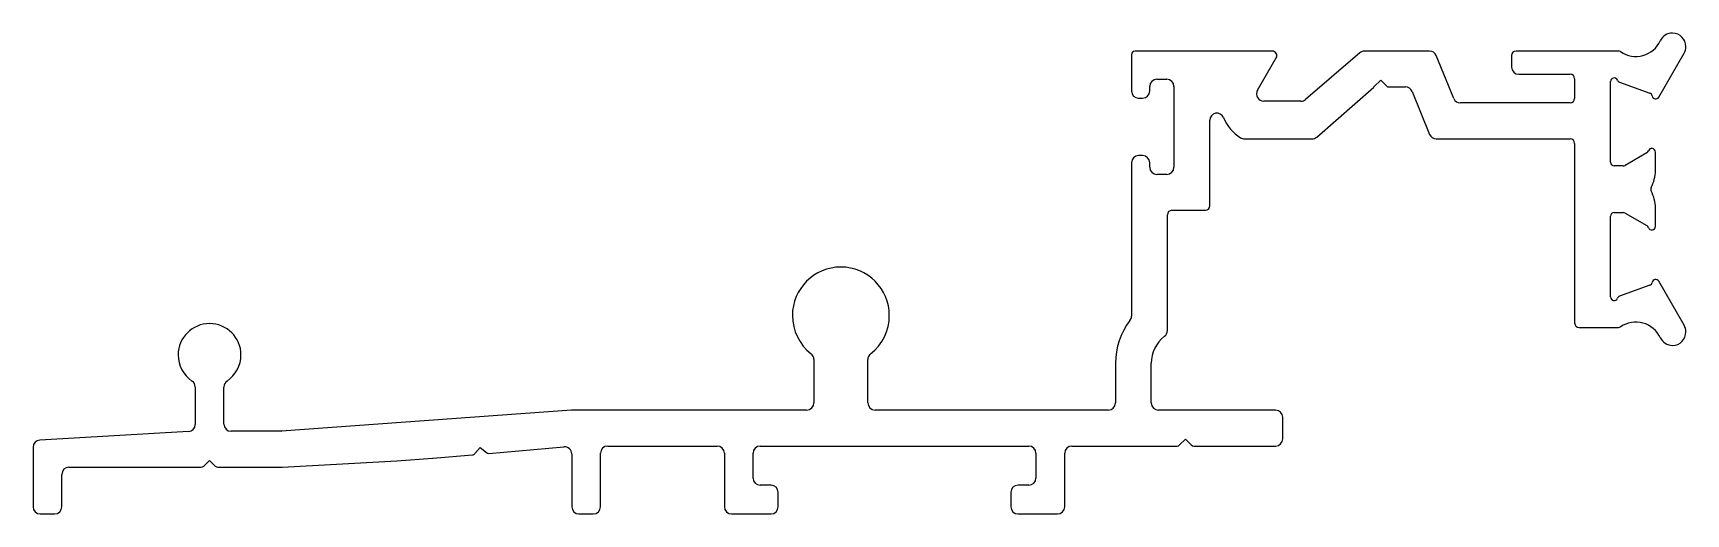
# Model space of a CAD drawing. Header units: inches. Extents: x -46.1 to 46, y 0 to 26.8.
import ezdxf

# ---------------------------------------------------------------- set-up
doc = ezdxf.new("R2010")
doc.units = ezdxf.units.IN
doc.header["$MEASUREMENT"] = 0
doc.layers.add('BEAD', color=152, linetype='Continuous')

msp = doc.modelspace()

# ---------------------------------------------------------------- linework, layer by layer
at = {"layer": 'BEAD', "color": 7}
for p, q in [((22.998, 25.821), (15.347, 25.821)), ((31.758, 25.821), (28.136, 25.821)), ((42.287, 25.825), (36.577, 25.825)), ((15.147, 25.621), (15.147, 23.601)), ((22.172, 23.641), (23.214, 25.446)), ((27.875, 25.725), (24.851, 23.129)), ((33.103, 23.18), (32.128, 25.572)), ((36.327, 25.575), (36.327, 24.931)), ((44.53, 23.255), (45.942, 25.7)), ((16.567, 24.251), (17.117, 24.251)), ((28.66, 23.826), (29.035, 24.201)), ((29.035, 24.201), (29.355, 23.881)), ((36.727, 24.531), (39.592, 24.531)), ((39.842, 24.281), (39.842, 23.181)), ((41.842, 19.625), (41.842, 24.125)), ((42.346, 24.088), (44.03, 23.475)), ((15.547, 23.201), (15.767, 23.201)), ((16.167, 23.601), (16.167, 23.851)), ((17.517, 23.851), (17.517, 19.351)), ((24.586, 23.031), (22.524, 23.031)), ((25.469, 21.03), (28.65, 23.817)), ((29.499, 23.821), (30.413, 23.821)), ((30.783, 23.572), (31.758, 21.18)), ((39.592, 22.931), (33.473, 22.931)), ((19.517, 17.201), (19.517, 21.968)), ((21.442, 20.931), (25.205, 20.931)), ((32.129, 20.931), (39.592, 20.931)), ((39.842, 20.681), (39.842, 10.675)), ((15.147, 19.601), (15.147, 11.055)), ((15.767, 20.001), (15.547, 20.001)), ((16.167, 19.351), (16.167, 19.601)), ((42.548, 19.425), (42.042, 19.425)), ((43.862, 20.153), (42.649, 19.452)), ((44.342, 19.171), (44.342, 20.199)), ((17.117, 18.951), (16.567, 18.951)), ((17.147, 10.252), (17.147, 16.701)), ((17.397, 16.951), (19.267, 16.951)), ((41.842, 12.125), (41.842, 16.625)), ((42.042, 16.825), (42.548, 16.825)), ((42.649, 16.798), (43.862, 16.098)), ((44.342, 16.052), (44.342, 17.079)), ((45.942, 10.55), (44.53, 12.995)), ((44.03, 12.776), (42.346, 12.163)), ((40.092, 10.425), (42.287, 10.425)), ((-2.543, 8.638), (-2.543, 6.227)), ((0.457, 6.227), (0.457, 8.638)), ((14.255, 8.43), (14.255, 6.221)), ((16.255, 6.221), (16.255, 8.43)), ((-37.017, 7.106), (-37.017, 5.021)), ((-35.417, 5.043), (-35.417, 7.106)), ((-16.047, 5.82), (-32.202, 4.644)), ((-2.95, 5.821), (-16.017, 5.821)), ((13.855, 5.821), (0.863, 5.821)), ((23.178, 5.821), (16.655, 5.821)), ((-37.394, 4.622), (-45.674, 4.154)), ((-32.232, 4.643), (-35.017, 4.643)), ((23.578, 4.221), (23.578, 5.421)), ((-46.052, 3.755), (-46.052, 0.437)), ((-21.434, 3.401), (-21.148, 3.747)), ((-21.148, 3.747), (-20.795, 3.455)), ((-20.648, 3.41), (-16.471, 3.775)), ((-14.036, 3.821), (-7.933, 3.821)), ((-5.533, 3.821), (2.328, 3.821)), ((2.328, 3.821), (9.427, 3.821)), ((11.827, 3.821), (17.69, 3.821)), ((17.834, 3.881), (18.155, 4.201)), ((18.155, 4.201), (18.475, 3.881)), ((18.619, 3.821), (23.178, 3.821)), ((-36.537, 2.703), (-36.217, 3.023)), ((-36.217, 3.023), (-35.896, 2.703)), ((-32.17, 2.644), (-25.79, 2.995)), ((-25.784, 2.995), (-23.791, 3.135)), ((-23.784, 3.135), (-21.573, 3.329)), ((-16.036, 3.377), (-16.036, 0.437)), ((-14.436, 0.437), (-14.436, 3.421)), ((-7.533, 3.421), (-7.533, 0.437)), ((-5.933, 2.037), (-5.933, 3.421)), ((9.827, 3.421), (9.827, 2.037)), ((11.427, 0.437), (11.427, 3.421)), ((-44.452, 0.437), (-44.452, 2.243)), ((-44.052, 2.643), (-36.681, 2.643)), ((-35.753, 2.643), (-32.192, 2.643)), ((-4.933, 1.637), (-5.533, 1.637)), ((-4.533, 0.437), (-4.533, 1.237)), ((8.427, 1.237), (8.427, 0.437)), ((9.427, 1.637), (8.827, 1.637)), ((-45.652, 0.037), (-44.852, 0.037)), ((-15.636, 0.037), (-14.836, 0.037)), ((-7.133, 0.037), (-4.933, 0.037)), ((8.827, 0.037), (11.027, 0.037))]:
    msp.add_line(p, q, dxfattribs=at)
for centre, radius, start, end in [((45.292, 26.075), 0.75, 90, 155.02503), ((45.292, 26.075), 0.75, 0, 90), ((15.347, 25.621), 0.2, 90, 180), ((22.998, 25.571), 0.25, 330, 90), ((28.136, 25.421), 0.4, 90, 130.63387), ((31.758, 25.421), 0.4, 22.17321, 90), ((36.577, 25.575), 0.25, 90, 180), ((42.287, 25.622), 0.203, 55.47318, 90), ((43.253, 27.025), 1.5, 235.47318, 335.02503), ((45.292, 26.075), 0.75, 330, 360), ((36.727, 24.931), 0.4, 180, 270), ((16.567, 23.851), 0.4, 90, 180), ((17.117, 23.851), 0.4, 0, 90), ((39.592, 24.281), 0.25, 360, 90), ((42.042, 24.125), 0.2, 22.34716, 180), ((42.415, 24.279), 0.203, 202.34716, 250), ((15.547, 23.601), 0.4, 180, 270), ((15.767, 23.601), 0.4, 270, 0), ((22.524, 23.438), 0.406, 150, 270), ((24.586, 23.438), 0.406, 270, 310.63387), ((28.516, 23.97), 0.203, 311.2163, 315), ((29.499, 24.024), 0.203, 225, 270), ((30.413, 23.421), 0.4, 22.17321, 90), ((33.473, 23.331), 0.4, 202.17321, 270), ((39.592, 23.181), 0.25, 270, 0), ((43.96, 23.284), 0.203, 10.26289, 70), ((44.357, 23.355), 0.2, 190.26289, 330), ((19.912, 21.968), 0.395, 22.36824, 180), ((22.496, 23.031), 2.4, 202.36824, 238.21167), ((21.442, 21.331), 0.4, 238.21167, 270), ((25.205, 21.331), 0.4, 270, 311.2163), ((32.129, 21.331), 0.4, 202.17321, 270), ((39.592, 20.681), 0.25, 360, 90), ((43.761, 20.329), 0.203, 300, 341.23746), ((44.142, 20.199), 0.2, 360, 161.23746), ((15.547, 19.601), 0.4, 90, 180), ((15.767, 19.601), 0.4, 360, 90), ((16.567, 19.351), 0.4, 180, 270), ((17.117, 19.351), 0.4, 270, 360), ((42.042, 19.625), 0.2, 180, 270), ((42.548, 19.628), 0.203, 270, 300), ((42.342, 19.171), 2, 331.6575, 360), ((44.281, 18.125), 0.203, 151.6575, 208.3425), ((42.342, 17.079), 2, 0, 28.3425), ((17.397, 16.701), 0.25, 90, 180), ((19.267, 17.201), 0.25, 270, 360), ((42.042, 16.625), 0.2, 90, 180), ((42.548, 16.622), 0.203, 60, 90), ((43.761, 15.922), 0.203, 18.76254, 60), ((44.142, 16.052), 0.2, 198.76254, 0), ((-1.043, 11.091), 2.7, 90, 180), ((-1.043, 11.091), 2.7, 360, 90), ((43.96, 12.967), 0.203, 290, 349.73711), ((44.357, 12.895), 0.2, 30, 169.73711), ((42.042, 12.125), 0.2, 180, 337.65284), ((42.415, 11.972), 0.203, 110, 157.65284), ((-1.043, 11.091), 2.7, 180, 232.14243), ((-1.043, 11.091), 2.7, 307.85757, 0), ((14.741, 11.055), 0.406, 322.44167, 0), ((-36.217, 8.893), 1.75, 90, 180), ((-36.217, 8.893), 1.75, 0, 90), ((18.155, 8.43), 3.9, 142.44167, 180), ((16.741, 10.252), 0.406, 307.80684, 360), ((40.092, 10.675), 0.25, 180, 270), ((42.287, 10.628), 0.203, 270, 304.52682), ((43.253, 9.225), 1.5, 24.97497, 124.52682), ((45.292, 10.175), 0.75, 270, 360), ((45.292, 10.175), 0.75, 0, 30), ((18.155, 8.43), 1.9, 127.80684, 180), ((45.292, 10.175), 0.75, 204.97497, 270), ((-36.217, 8.893), 1.75, 180, 235.98217), ((-36.217, 8.893), 1.75, 304.01783, 0), ((-2.95, 8.638), 0.406, 0, 52.14243), ((0.863, 8.638), 0.406, 127.85757, 180), ((-37.423, 7.106), 0.406, 0, 55.98217), ((-35.01, 7.106), 0.406, 124.01783, 180), ((-16.017, 5.415), 0.406, 90, 94.16297), ((-2.95, 6.227), 0.406, 270, 0), ((0.863, 6.227), 0.406, 180, 270), ((13.855, 6.221), 0.4, 270, 360), ((16.655, 6.221), 0.4, 180, 270), ((23.178, 5.421), 0.4, 0, 90), ((-37.417, 5.021), 0.4, 273.23389, 360), ((-35.017, 5.043), 0.4, 180, 270), ((-32.232, 5.049), 0.406, 270, 274.16297), ((-45.652, 3.755), 0.4, 93.23389, 180), ((-16.436, 3.377), 0.4, 0, 95), ((-14.036, 3.421), 0.4, 90, 180), ((-7.933, 3.421), 0.4, 0, 90), ((-5.533, 3.421), 0.4, 90, 180), ((9.427, 3.421), 0.4, 0, 90), ((11.827, 3.421), 0.4, 90, 180), ((17.69, 4.024), 0.203, 270, 315), ((18.619, 4.024), 0.203, 225, 270), ((23.178, 4.221), 0.4, 270, 0), ((-25.813, 3.401), 0.406, 273.15031, 274.00366), ((-23.819, 3.54), 0.406, 274.00366, 275), ((-21.591, 3.531), 0.203, 275, 320.37235), ((-20.666, 3.612), 0.203, 230.37235, 275), ((-44.052, 2.243), 0.4, 90, 180), ((-36.681, 2.846), 0.203, 270, 315), ((-35.753, 2.846), 0.203, 225, 270), ((-32.192, 3.049), 0.406, 270, 273.15031), ((-5.533, 2.037), 0.4, 180, 270), ((9.427, 2.037), 0.4, 270, 360), ((-4.933, 1.237), 0.4, 0, 90), ((8.827, 1.237), 0.4, 90, 180), ((-45.652, 0.437), 0.4, 180, 270), ((-44.852, 0.437), 0.4, 270, 360), ((-15.636, 0.437), 0.4, 180, 270), ((-14.836, 0.437), 0.4, 270, 360), ((-7.133, 0.437), 0.4, 180, 270), ((-4.933, 0.437), 0.4, 270, 360), ((8.827, 0.437), 0.4, 180, 270), ((11.027, 0.437), 0.4, 270, 360)]:
    msp.add_arc(centre, radius, start, end, dxfattribs=at)

doc.saveas('drawing.dxf')
